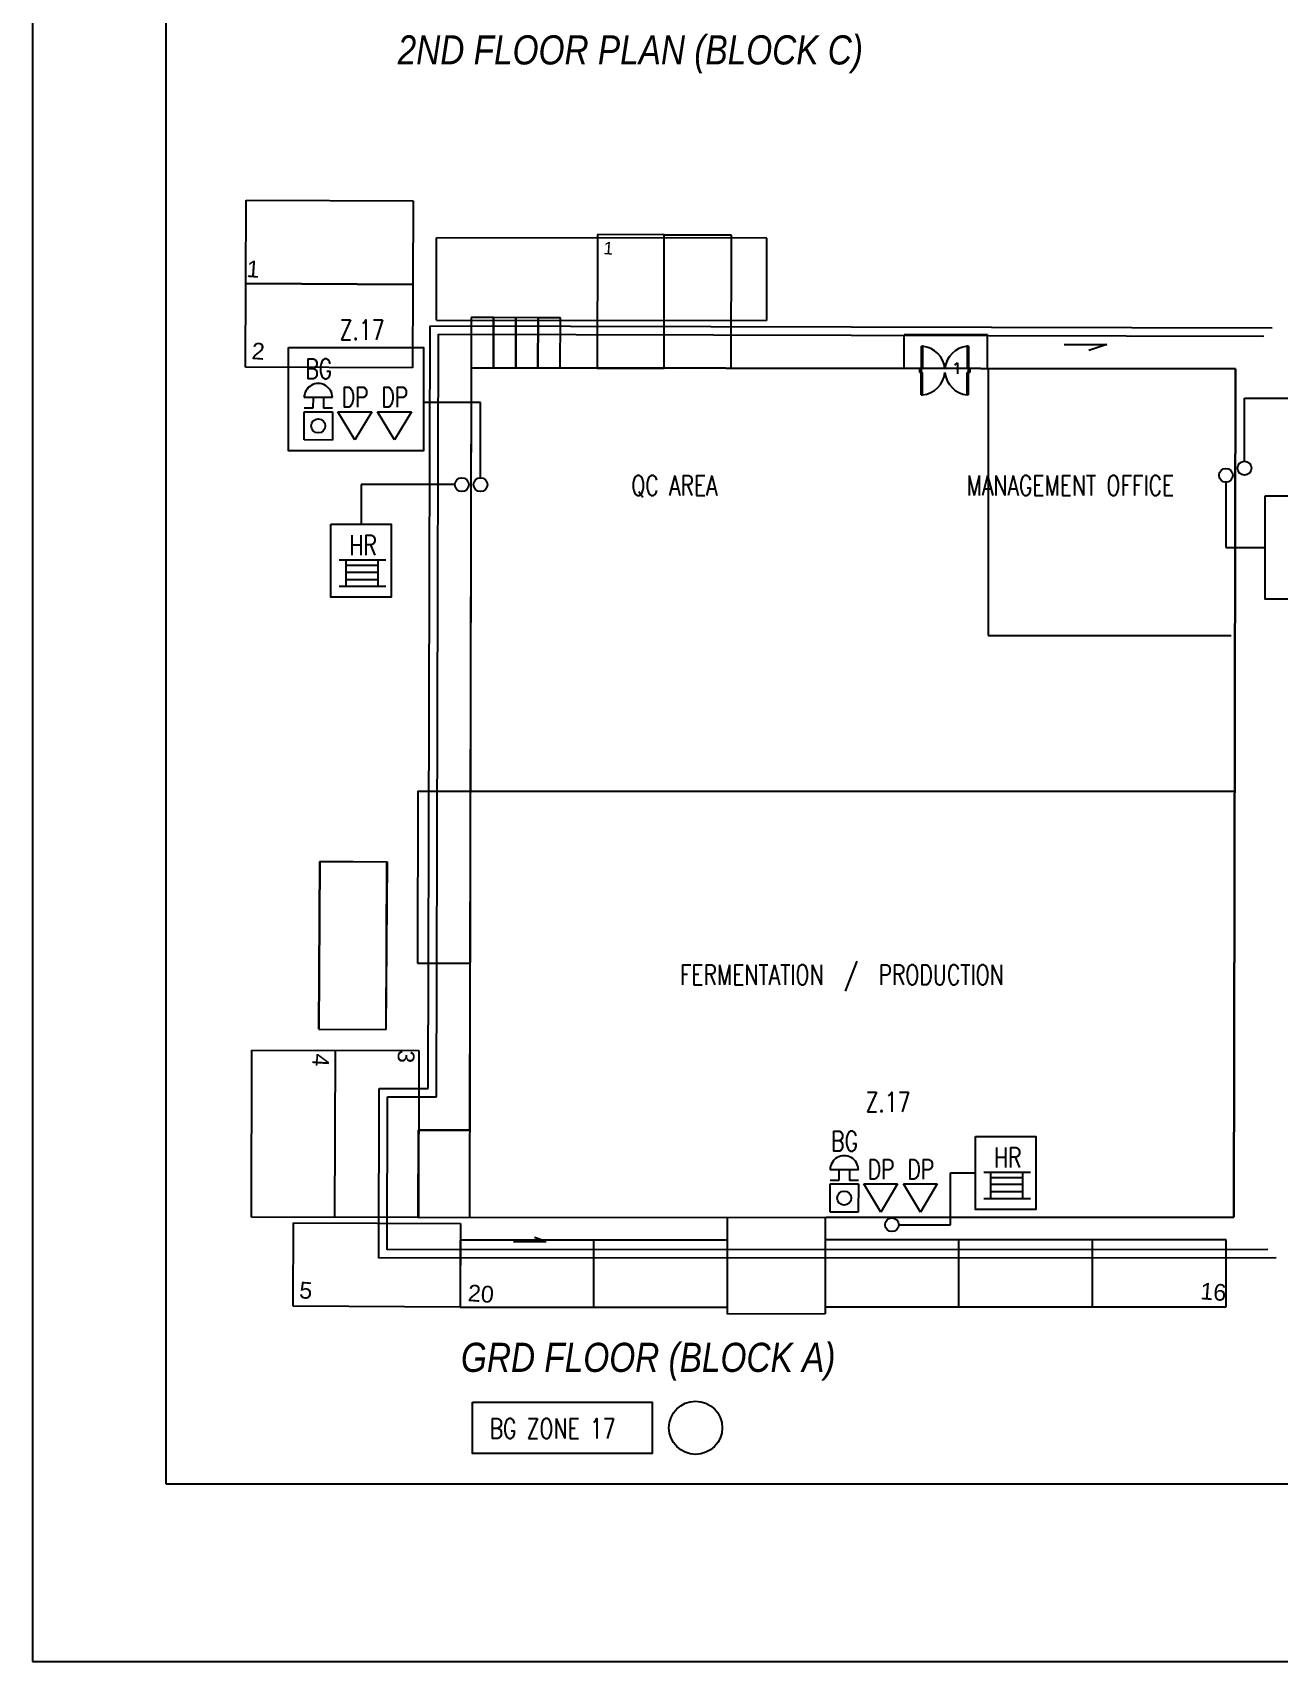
# Model space of a CAD drawing. Extents: x 134044 to 2458691, y -1196082 to 3409924.
# Drawn here: x 134044.4 to 134184.7, y 153639.6 to 153823.1 of the extents above; entities that cross this region are included whole.
import ezdxf

# ---------------------------------------------------------------- set-up
doc = ezdxf.new("R2010")
doc.units = 0
doc.linetypes.add('HIDDEN', pattern=[0.375, 0.25, -0.125])
doc.layers.get('0').update_dxf_attribs({"linetype": 'CONTINUOUS'})
for name, color, linetype in [('$DRAIN', 5, 'CONTINUOUS'), ('000_-_ARCHITECT', 251, 'CONTINUOUS'), ('000_-_BORDER_BGN', 7, 'CONTINUOUS'), ('000_-_PARKING', 7, 'CONTINUOUS'), ('000_-_TRAFIK', 7, 'HIDDEN'), ('1', 251, 'CONTINUOUS'), ('BUILD', 8, 'CONTINUOUS'), ('CON1', 251, 'CONTINUOUS'), ('DOOR', 251, 'CONTINUOUS'), ('DOOR1', 251, 'CONTINUOUS'), ('DOOR2', 251, 'CONTINUOUS'), ('F-_DDIM', 251, 'CONTINUOUS'), ('F-OP', 5, 'CONTINUOUS'), ('FAPOINT', 1, 'CONTINUOUS'), ('FF_GRID_LINE', 8, 'CONTINUOUS'), ('MIMIC_SIZE', 7, 'CONTINUOUS')]:
    doc.layers.add(name, color=color, linetype=linetype)
doc.styles.add('ARIAL_NARROW_ITALIC', font='ARIALNI.TTF')
doc.styles.add('PLOT02__REVB$0$NARROW', font='SIMPLEX', dxfattribs={"width": 0.75})
doc.styles.get("Standard").update_dxf_attribs({"font": 'arial.ttf'})

# ---------------------------------------------------------------- blocks, each defined once
blk = doc.blocks.new('D-413_MIMIC_SIZE_470_X_340')
at = {"layer": 'MIMIC_SIZE'}
for p, q in [((0, 470), (0, 0)), ((15, 450), (15, 20)), ((15, 20), (320, 20)), ((0, 0), (340, 0))]:
    blk.add_line(p, q, dxfattribs=at)

msp = doc.modelspace()

# ---------------------------------------------------------------- linework, layer by layer
at = {"layer": '$DRAIN', "color": 0, "linetype": 'BYBLOCK'}
for p, q in [((134088.946, 153704.167, 13253.826), (134089.149, 153790.098, 13253.826)), ((134089.149, 153790.098, 13253.826), (134183.998, 153789.867, 13253.826)), ((134089.885, 153703.224, 13253.826), (134090.087, 153789.155, 13253.826)), ((134090.087, 153789.155, 13253.826), (134183.061, 153788.928, 13253.826)), ((134160.574, 153787.999, 13253.826), (134165.393, 153788.01, 13253.826)), ((134165.393, 153788.01, 13253.826), (134163.342, 153787.316, 13253.826)), ((134152.002, 153785.274, 13253.826), (134152.002, 153755.218, 13253.826)), ((134152.002, 153755.218, 13253.826), (134179.402, 153755.218, 13253.826)), ((134093.679, 153737.666, 13253.826), (134179.788, 153737.666, 13253.826)), ((134083.395, 153685.043, 13253.826), (134083.432, 153704.179, 13253.826)), ((134083.432, 153704.179, 13253.826), (134088.946, 153704.167, 13253.826)), ((134084.337, 153685.984, 13253.826), (134084.371, 153703.236, 13253.826)), ((134084.371, 153703.236, 13253.826), (134089.885, 153703.224, 13253.826)), ((134183.511, 153686.044, 13253.826), (134084.337, 153685.984, 13253.826)), ((134098.565, 153686.903, 13253.826), (134102.227, 153686.926, 13253.826)), ((134102.227, 153686.926, 13253.826), (134100.913, 153687.374, 13253.826)), ((134184.456, 153685.104, 13253.826), (134083.395, 153685.043, 13253.826))]:
    msp.add_line(p, q, dxfattribs=at)
at = {"color": 1}
for p, q in [((134078.153, 153782.01, 16734.629), (134074.971, 153782.014, 16734.629)), ((134075.966, 153782.013, 16734.629), (134075.964, 153780.82, 16734.629)), ((134077.159, 153782.011, 16734.629), (134077.157, 153780.818, 16734.629)), ((134074.966, 153777.241, 16734.629), (134074.97, 153780.423, 16734.629)), ((134075.964, 153780.82, 16734.629), (134074.97, 153780.821, 16734.629)), ((134074.97, 153780.423, 16734.629), (134078.151, 153780.42, 16734.629)), ((134078.152, 153780.817, 16734.629), (134077.157, 153780.818, 16734.629)), ((134078.151, 153780.42, 16734.629), (134078.148, 153777.238, 16734.629)), ((134078.764, 153780.418, 16734.629), (134082.582, 153780.428, 16734.629)), ((134080.669, 153777.241, 16734.629), (134078.764, 153780.418, 16734.629)), ((134082.582, 153780.428, 16734.629), (134080.669, 153777.241, 16734.629)), ((134083.231, 153780.418, 16734.629), (134087.049, 153780.428, 16734.629)), ((134085.136, 153777.241, 16734.629), (134083.231, 153780.418, 16734.629)), ((134087.049, 153780.428, 16734.629), (134085.136, 153777.241, 16734.629)), ((134137.395, 153695.003, 16734.629), (134134.214, 153695.007, 16734.629)), ((134135.208, 153695.006, 16734.629), (134135.207, 153693.813, 16734.629)), ((134136.401, 153695.004, 16734.629), (134136.4, 153693.811, 16734.629)), ((134134.209, 153690.234, 16734.629), (134134.212, 153693.416, 16734.629)), ((134135.207, 153693.813, 16734.629), (134134.212, 153693.814, 16734.629)), ((134134.212, 153693.416, 16734.629), (134137.394, 153693.413, 16734.629)), ((134137.394, 153693.81, 16734.629), (134136.4, 153693.811, 16734.629)), ((134137.394, 153693.413, 16734.629), (134137.39, 153690.231, 16734.629)), ((134138.006, 153693.411, 16734.629), (134141.824, 153693.421, 16734.629)), ((134139.911, 153690.234, 16734.629), (134138.006, 153693.411, 16734.629)), ((134141.824, 153693.421, 16734.629), (134139.911, 153690.234, 16734.629)), ((134142.473, 153693.411, 16734.629), (134146.291, 153693.421, 16734.629)), ((134144.379, 153690.234, 16734.629), (134142.473, 153693.411, 16734.629)), ((134146.291, 153693.421, 16734.629), (134144.379, 153690.234, 16734.629))]:
    msp.add_line(p, q, dxfattribs=at)
for points in [[(134073.212, 153787.642), (134088.42, 153787.642), (134088.42, 153776.002), (134073.212, 153776.002)], [(134183.216, 153770.941), (134198.424, 153770.941), (134198.424, 153759.3), (134183.216, 153759.3)], [(134077.975, 153767.756), (134084.784, 153767.756), (134084.784, 153759.529), (134077.975, 153759.529)], [(134150.591, 153698.772), (134157.4, 153698.772), (134157.4, 153690.545), (134150.591, 153690.545)]]:
    msp.add_lwpolyline(points, close=True, dxfattribs=at)
at = {"color": 7, "linetype": 'BYBLOCK'}
msp.add_lwpolyline([(134093.93, 153668.836), (134114.18, 153668.836), (134114.18, 153663.05), (134093.93, 153663.05)], close=True, dxfattribs=at)
at = {"color": 1}
for centre in [(134076.559, 153778.831, 16734.629), (134135.801, 153691.824, 16734.629)]:
    msp.add_circle(centre, 0.795, dxfattribs=at)
at = {"color": 1, "linetype": 'BYBLOCK'}
for centre, radius in [((134178.805, 153773.258, 13253.826), 0.778), ((134180.898, 153774.07, 13253.826), 0.778), ((134092.735, 153772.206, 13253.826), 0.778), ((134094.831, 153772.206, 13253.826), 0.778), ((134141.18, 153688.821, 13253.826), 0.778), ((134119.063, 153665.943), 3)]:
    msp.add_circle(centre, radius, dxfattribs=at)
at = {"color": 1}
for centre in [(134076.562, 153782.012, 16734.629), (134135.805, 153695.005, 16734.629)]:
    msp.add_arc(centre, 1.591, 359.93967, 179.93967, dxfattribs=at)
at = {"layer": '000_-_ARCHITECT', "color": 0, "linetype": 'BYBLOCK'}
for p, q in [((134093.777, 153785.362, 13253.826), (134093.581, 153689.622, 13253.826)), ((134093.777, 153785.362, 13253.826), (134179.885, 153785.248, 13253.826)), ((134179.885, 153785.248, 13253.826), (134179.69, 153689.691, 13253.826)), ((134087.775, 153737.678, 13253.826), (134087.735, 153718.294, 13253.826)), ((134087.775, 153737.678, 13253.826), (134093.679, 153737.666, 13253.826)), ((134076.624, 153710.869, 13253.826), (134076.72, 153729.748, 13253.826)), ((134084.298, 153729.678, 13253.826), (134076.72, 153729.748, 13253.826)), ((134084.201, 153710.799, 13253.826), (134084.298, 153729.678, 13253.826)), ((134087.735, 153718.294, 13253.826), (134093.64, 153718.282, 13253.826)), ((134076.624, 153710.869, 13253.826), (134084.201, 153710.799, 13253.826)), ((134087.827, 153689.617, 13253.826), (134087.847, 153699.48, 13253.826)), ((134087.847, 153699.48, 13253.826), (134093.601, 153699.468, 13253.826)), ((134087.827, 153689.617, 13253.826), (134179.69, 153689.691, 13253.826)), ((134122.649, 153678.733, 13253.826), (134122.64, 153689.645, 13253.826)), ((134133.67, 153689.671, 13253.826), (134133.67, 153678.772, 13253.826)), ((134133.67, 153678.772, 13253.826), (134122.649, 153678.733, 13253.826))]:
    msp.add_line(p, q, dxfattribs=at)
at = {"layer": '000_-_BORDER_BGN', "color": 0, "linetype": 'BYBLOCK'}
for p, q in [((134093.777, 153785.387, 13253.826), (134093.601, 153699.493, 13253.826)), ((134179.885, 153785.273, 13253.826), (134093.777, 153785.387, 13253.826)), ((134179.69, 153689.716, 13253.826), (134179.885, 153785.273, 13253.826)), ((134076.72, 153729.717, 13253.826), (134076.624, 153710.869, 13253.826)), ((134084.374, 153729.678, 13253.826), (134076.72, 153729.717, 13253.826)), ((134084.201, 153710.799, 13253.826), (134084.374, 153729.678, 13253.826)), ((134076.624, 153710.869, 13253.826), (134084.201, 153710.799, 13253.826)), ((134087.847, 153699.505, 13253.826), (134087.827, 153689.642, 13253.826)), ((134093.601, 153699.493, 13253.826), (134087.847, 153699.505, 13253.826)), ((134087.827, 153689.642, 13253.826), (134179.69, 153689.716, 13253.826))]:
    msp.add_line(p, q, dxfattribs=at)
at = {"layer": '000_-_PARKING', "color": 0, "linetype": 'BYBLOCK'}
for p, q in [((134068.402, 153794.856, 13253.826), (134068.448, 153804.265, 13253.826)), ((134068.448, 153804.265, 13253.826), (134087.266, 153804.174, 13253.826)), ((134087.266, 153804.174, 13253.826), (134087.22, 153794.765, 13253.826)), ((134108.011, 153800.388, 13253.826), (134107.981, 153785.333, 13253.826)), ((134115.538, 153800.373, 13253.826), (134108.011, 153800.388, 13253.826)), ((134115.509, 153785.319, 13253.826), (134115.538, 153800.373, 13253.826)), ((134115.538, 153800.373, 13253.826), (134123.065, 153800.358, 13253.826)), ((134123.065, 153800.358, 13253.826), (134123.036, 153785.304, 13253.826)), ((134068.357, 153785.447, 13253.826), (134068.403, 153794.856, 13253.826)), ((134087.22, 153794.765, 13253.826), (134068.402, 153794.856, 13253.826)), ((134068.403, 153794.856, 13253.826), (134087.221, 153794.765, 13253.826)), ((134087.221, 153794.765, 13253.826), (134087.175, 153785.356, 13253.826)), ((134093.796, 153791.032, 13253.826), (134093.777, 153785.387, 13253.826)), ((134096.305, 153791.023, 13253.826), (134093.796, 153791.032, 13253.826)), ((134096.286, 153785.378, 13253.826), (134096.305, 153791.023, 13253.826)), ((134096.305, 153791.023, 13253.826), (134096.286, 153785.378, 13253.826)), ((134101.323, 153791.006, 13253.826), (134096.305, 153791.023, 13253.826)), ((134098.814, 153791.015, 13253.826), (134098.795, 153785.369, 13253.826)), ((134098.795, 153785.369, 13253.826), (134098.814, 153791.015, 13253.826)), ((134101.323, 153791.006, 13253.826), (134101.304, 153785.361, 13253.826)), ((134101.304, 153785.361, 13253.826), (134101.323, 153791.006, 13253.826)), ((134103.832, 153790.998, 13253.826), (134101.323, 153791.006, 13253.826)), ((134103.813, 153785.352, 13253.826), (134103.832, 153790.998, 13253.826)), ((134087.175, 153785.356, 13253.826), (134068.357, 153785.447, 13253.826)), ((134093.777, 153785.387, 13253.826), (134098.795, 153785.369, 13253.826)), ((134098.795, 153785.369, 13253.826), (134103.813, 153785.352, 13253.826)), ((134107.981, 153785.333, 13253.826), (134115.509, 153785.319, 13253.826)), ((134123.036, 153785.304, 13253.826), (134115.509, 153785.319, 13253.826)), ((134069.034, 153689.656, 13253.826), (134069.072, 153708.473, 13253.826)), ((134069.072, 153708.473, 13253.826), (134087.89, 153708.435, 13253.826)), ((134078.443, 153689.636, 13253.826), (134078.481, 153708.454, 13253.826)), ((134087.89, 153708.435, 13253.826), (134087.852, 153689.617, 13253.826)), ((134087.852, 153689.617, 13253.826), (134069.034, 153689.656, 13253.826)), ((134073.723, 153679.633, 13253.826), (134073.769, 153689.042, 13253.826)), ((134073.769, 153689.042, 13253.826), (134092.586, 153688.95, 13253.826)), ((134092.586, 153688.95, 13253.826), (134092.541, 153679.542, 13253.826)), ((134092.54, 153687.069, 13253.826), (134092.541, 153679.542, 13253.826)), ((134107.595, 153687.069, 13253.826), (134092.54, 153687.069, 13253.826)), ((134122.649, 153687.07, 13253.826), (134107.595, 153687.069, 13253.826)), ((134107.595, 153679.542, 13253.826), (134107.595, 153687.069, 13253.826)), ((134122.649, 153679.543, 13253.826), (134122.649, 153687.07, 13253.826)), ((134163.779, 153687.115, 13253.826), (134133.671, 153687.113, 13253.826)), ((134133.671, 153687.113, 13253.826), (134133.671, 153679.586, 13253.826)), ((134148.725, 153679.587, 13253.826), (134148.725, 153687.114, 13253.826)), ((134163.78, 153679.587, 13253.826), (134163.779, 153687.115, 13253.826)), ((134178.834, 153687.115, 13253.826), (134163.779, 153687.115, 13253.826)), ((134178.834, 153679.588, 13253.826), (134178.834, 153687.115, 13253.826)), ((134092.541, 153679.542, 13253.826), (134073.723, 153679.633, 13253.826)), ((134092.541, 153679.542, 13253.826), (134107.595, 153679.542, 13253.826)), ((134107.595, 153679.542, 13253.826), (134122.649, 153679.543, 13253.826)), ((134133.671, 153679.586, 13253.826), (134148.725, 153679.587, 13253.826)), ((134148.725, 153679.587, 13253.826), (134163.78, 153679.587, 13253.826)), ((134163.78, 153679.587, 13253.826), (134178.834, 153679.588, 13253.826))]:
    msp.add_line(p, q, dxfattribs=at)
at = {"layer": '000_-_TRAFIK', "color": 0, "linetype": 'BYBLOCK'}
for p, q in [((134089.864, 153790.726, 13253.826), (134089.875, 153800.03, 13253.826)), ((134089.876, 153790.75, 13253.826), (134089.886, 153800.021, 13253.826)), ((134127.079, 153799.98, 13253.826), (134089.886, 153800.021, 13253.826)), ((134127.068, 153790.71, 13253.826), (134127.079, 153799.98, 13253.826)), ((134089.864, 153790.726, 13253.826), (134127.057, 153790.716, 13253.826))]:
    msp.add_line(p, q, dxfattribs=at)
at = {"layer": '1', "color": 0, "linetype": 'BYBLOCK'}
msp.add_line((134149.655, 153785.3, 13253.826), (134144.637, 153785.3, 13253.826), dxfattribs=at)
at = {"layer": 'CON1', "color": 0, "linetype": 'BYBLOCK'}
msp.add_line((134147.246, 153784.83, 13253.826), (134147.246, 153784.83, 13253.826), dxfattribs=at)
at = {"layer": 'DOOR', "color": 0, "linetype": 'BYBLOCK'}
for p, q in [((134144.323, 153784.83, 13253.826), (134144.323, 153785.3, 13253.826)), ((134144.323, 153785.3, 13253.826), (134144.48, 153785.3, 13253.826)), ((134144.323, 153784.83, 13253.826), (134144.48, 153784.83, 13253.826)), ((134144.48, 153785.3, 13253.826), (134144.48, 153784.83, 13253.826)), ((134149.811, 153784.83, 13253.826), (134149.811, 153785.3, 13253.826)), ((134149.968, 153785.3, 13253.826), (134149.811, 153785.3, 13253.826)), ((134149.811, 153785.3, 13253.826), (134149.811, 153784.83, 13253.826)), ((134149.968, 153784.83, 13253.826), (134149.811, 153784.83, 13253.826)), ((134149.968, 153784.83, 13253.826), (134149.968, 153785.3, 13253.826)), ((134149.968, 153785.3, 13253.826), (134149.968, 153784.83, 13253.826))]:
    msp.add_line(p, q, dxfattribs=at)
at = {"layer": 'DOOR1', "color": 0, "linetype": 'BYBLOCK'}
for p, q in [((134144.48, 153787.809, 13253.826), (134144.48, 153785.3, 13253.826)), ((134144.48, 153787.809, 13253.826), (134144.637, 153787.809, 13253.826)), ((134144.637, 153787.809, 13253.826), (134144.637, 153785.3, 13253.826)), ((134149.655, 153787.809, 13253.826), (134149.655, 153785.3, 13253.826)), ((134149.811, 153787.809, 13253.826), (134149.655, 153787.809, 13253.826)), ((134149.811, 153787.809, 13253.826), (134149.811, 153785.3, 13253.826)), ((134144.48, 153785.3, 13253.826), (134144.637, 153785.3, 13253.826)), ((134144.48, 153782.321, 13253.826), (134144.48, 153784.83, 13253.826)), ((134144.48, 153784.83, 13253.826), (134144.637, 153784.83, 13253.826)), ((134144.637, 153782.321, 13253.826), (134144.637, 153784.83, 13253.826)), ((134149.811, 153785.3, 13253.826), (134149.655, 153785.3, 13253.826)), ((134149.655, 153782.321, 13253.826), (134149.655, 153784.83, 13253.826)), ((134149.811, 153784.83, 13253.826), (134149.655, 153784.83, 13253.826)), ((134149.811, 153782.321, 13253.826), (134149.811, 153784.83, 13253.826)), ((134144.48, 153782.321, 13253.826), (134144.637, 153782.321, 13253.826)), ((134149.811, 153782.321, 13253.826), (134149.655, 153782.321, 13253.826))]:
    msp.add_line(p, q, dxfattribs=at)
at = {"layer": 'DOOR2', "color": 0, "linetype": 'BYBLOCK'}
for centre, radius, start, end in [((134144.335, 153784.993, 13253.826), 2.828, 6.24122, 83.8709), ((134149.956, 153784.994, 13253.826), 2.827, 96.11137, 173.77651), ((134144.336, 153785.136, 13253.826), 2.827, 276.11137, 353.77651), ((134149.956, 153785.136, 13253.826), 2.827, 186.22349, 263.88863)]:
    msp.add_arc(centre, radius, start, end, dxfattribs=at)
at = {"layer": 'F-_DDIM', "color": 0, "linetype": 'BYBLOCK'}
for p, q in [((134148.263, 153785.66, 13253.826), (134148.555, 153785.936, 13253.826)), ((134148.555, 153785.936, 13253.826), (134148.555, 153784.684, 13253.826))]:
    msp.add_line(p, q, dxfattribs=at)
at = {"layer": 'F-OP', "color": 0, "linetype": 'BYBLOCK'}
for p, q in [((134151.95, 153789.087, 13253.826), (134142.541, 153789.086, 13253.826)), ((134142.542, 153785.3, 13253.826), (134142.541, 153789.086, 13253.826)), ((134151.951, 153785.3, 13253.826), (134151.95, 153789.087, 13253.826)), ((134144.323, 153784.83, 13253.826), (134144.323, 153785.3, 13253.826)), ((134149.968, 153784.83, 13253.826), (134149.968, 153785.3, 13253.826))]:
    msp.add_line(p, q, dxfattribs=at)
at = {"layer": 'FAPOINT', "color": 1, "linetype": 'BYBLOCK'}
for p, q in [((134078.903, 153763.735, 29988.455), (134084.161, 153763.735, 29988.455)), ((134079.686, 153760.764, 29988.455), (134079.686, 153763.735, 29988.455)), ((134079.686, 153763.125, 29988.455), (134083.311, 153763.125, 29988.455)), ((134083.311, 153760.764, 29988.455), (134083.311, 153763.735, 29988.455)), ((134079.686, 153762.359, 29988.455), (134083.311, 153762.359, 29988.455)), ((134079.686, 153761.531, 29988.455), (134083.311, 153761.531, 29988.455)), ((134078.903, 153760.764, 29988.455), (134084.161, 153760.764, 29988.455)), ((134151.519, 153694.751, 29988.455), (134156.778, 153694.751, 29988.455)), ((134152.302, 153691.78, 29988.455), (134152.302, 153694.751, 29988.455)), ((134152.302, 153694.141, 29988.455), (134155.927, 153694.141, 29988.455)), ((134152.302, 153693.375, 29988.455), (134155.927, 153693.375, 29988.455)), ((134155.927, 153691.78, 29988.455), (134155.927, 153694.751, 29988.455)), ((134151.519, 153691.78, 29988.455), (134156.778, 153691.78, 29988.455)), ((134152.302, 153692.546, 29988.455), (134155.927, 153692.546, 29988.455))]:
    msp.add_line(p, q, dxfattribs=at)
at = {"layer": 'FF_GRID_LINE', "color": 1}
for p, q in [((134078.148, 153777.238, 16734.629), (134074.966, 153777.241, 16734.629)), ((134137.39, 153690.231, 16734.629), (134134.209, 153690.234, 16734.629))]:
    msp.add_line(p, q, dxfattribs=at)
at = {"layer": 'MIMIC_SIZE', "color": 1}
for p, q in [((134094.831, 153781.465, 13253.826), (134088.42, 153781.465)), ((134094.831, 153772.984, 13253.826), (134094.831, 153781.465, 13253.826)), ((134180.898, 153774.847, 13253.826), (134180.898, 153781.957, 13253.826)), ((134180.898, 153781.957, 13253.826), (134186.893, 153781.957, 13253.826)), ((134091.957, 153772.206, 13253.826), (134081.379, 153772.206, 13253.826)), ((134081.379, 153772.206, 13253.826), (134081.379, 153767.756, 13253.826)), ((134178.805, 153772.48, 13253.826), (134178.805, 153765.121, 13253.826)), ((134178.805, 153765.121, 13253.826), (134183.216, 153765.121, 13253.826)), ((134147.788, 153688.821, 13253.826), (134147.788, 153694.658, 13253.826)), ((134147.788, 153694.658, 13253.826), (134150.591, 153694.658, 13253.826)), ((134141.958, 153688.821, 13253.826), (134147.788, 153688.821, 13253.826))]:
    msp.add_line(p, q, dxfattribs=at)

# ---------------------------------------------------------------- block references
msp.add_blockref('D-413_MIMIC_SIZE_470_X_340', (134044.378, 153639.617), dxfattribs=at)

# ---------------------------------------------------------------- texts
at = {"color": 1, "linetype": 'BYBLOCK', "style": 'PLOT02__REVB$0$NARROW', "width": 0.75}
for s, p in [('Z.17', (134078.974, 153788.537, 16734.706)), ('BG', (134075.084, 153784.129, 16734.706)), ('DP', (134079.193, 153780.95, 16734.706)), ('DP', (134083.66, 153780.95, 16734.706)), ('HR', (134080.053, 153764.261, 29988.532)), ('Z.17', (134138.216, 153701.53, 16734.706)), ('BG', (134134.326, 153697.122, 16734.706)), ('HR', (134152.669, 153695.277, 29988.532)), ('DP', (134138.435, 153693.943, 16734.706)), ('DP', (134142.902, 153693.943, 16734.706))]:
    msp.add_text(s, height=2.2387, dxfattribs=at).set_placement(p)
at = {"color": 0, "linetype": 'BYBLOCK', "style": 'PLOT02__REVB$0$NARROW', "width": 0.75}
for s, height, p in [('QC AREA', 2.2387, (134111.817, 153771.002, 13253.826)), ('MANAGEMENT OFFICE', 2.23866, (134149.581, 153771.002, 13253.826)), ('FERMENTATION  /  PRODUCTION', 2.23866, (134117.286, 153715.868, 13253.826))]:
    msp.add_text(s, height=height, dxfattribs=at).set_placement(p)
at = {"color": 7, "style": 'PLOT02__REVB$0$NARROW', "width": 0.75}
msp.add_text('BG ZONE 17', height=2.2387, dxfattribs=at).set_placement((134095.859, 153664.734))
at = {"layer": '000_-_PARKING', "color": 0, "linetype": 'BYBLOCK'}
for s, height, rotation, p in [('1', 1.411, 355.78598, (134108.645, 153798.189, 13253.826)), ('1', 1.882, 355.78241, (134068.419, 153795.611, 13253.826)), ('2', 1.882, 355.78241, (134069, 153786.361, 13253.826)), ('4', 1.882, 266.1912, (134075.942, 153708.161, 13253.826)), ('3', 1.882, 266.1912, (134085.561, 153708.555, 13253.826)), ('5', 1.882, 355.78241, (134074.365, 153680.546, 13253.826)), ('20', 1.8818, 355.78241, (134093.355, 153680.219, 13253.826)), ('16', 1.8818, 355.78241, (134175.861, 153680.427, 13253.826))]:
    msp.add_text(s, height=height, rotation=rotation, dxfattribs=at).set_placement(p)
at = {"layer": 'BUILD', "color": 0, "linetype": 'BYBLOCK', "style": 'ARIAL_NARROW_ITALIC'}
for s, p in [('2ND FLOOR PLAN (BLOCK C) ', (134085.502, 153819.553)), ('GRD FLOOR (BLOCK A) ', (134092.631, 153672.239))]:
    msp.add_text(s, height=3.28125, dxfattribs=at).set_placement(p)

doc.saveas('drawing.dxf')
